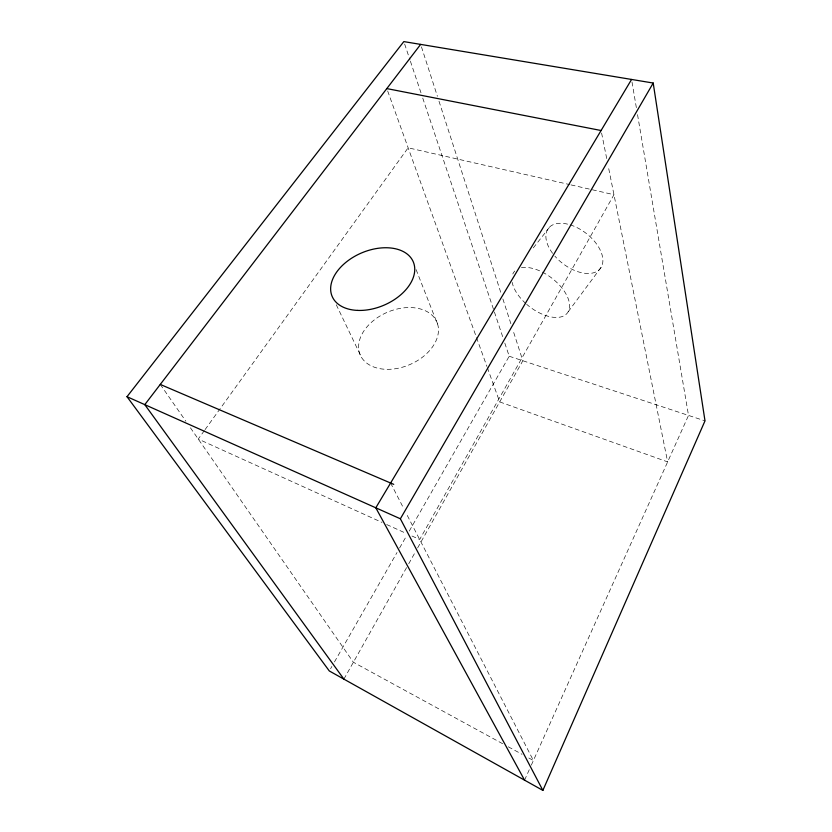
<?xml version="1.0" encoding="UTF-8"?>
<svg xmlns="http://www.w3.org/2000/svg" width="832" height="832" viewBox="0 0 832 832"><rect width="100%" height="100%" fill="white"/><g stroke="black" fill="none" stroke-linecap="round" stroke-linejoin="round"><path stroke-width="0.62" stroke-dasharray="4.16 3.12" d="M524.566 780.166L529.246 769.756M531.326 765.128L688.522 415.438L637.416 113.942M343.897 679.12L408.096 564.897M408.73 563.774L415.085 552.448M417.633 547.924L522.839 360.745L512.855 329.846M330.595 668.71L331.885 666.453M334.464 661.939L397.01 552.521M399.589 548.007L406.682 535.6M409.261 531.086L509.215 356.242L504.681 342.722M204.318 430.654L198.255 439.067L381.982 522.402M205.078 429.603L408.138 147.805L569.774 184.621M568.204 311.75L601.245 267.155M533.302 247.884L550.098 226.554M571.033 184.912L613.964 194.698L419.671 539.5L410.249 535.226M509.215 356.242L704.995 420.867M386.693 524.545L405.538 533.094M502.642 743.714L353.382 662.241L189.488 426.452M508.331 746.824L522.007 754.291M528.84 758.014L533.406 760.51L406.026 512.99M160.274 384.426L185.838 421.2M390.603 483.018L403.655 508.383M336.274 304.762L361.535 357.417M416.114 269.63L437.882 325.042A41.704 28.475 -23.2 0 1 384.79 369.252A41.704 28.475 -23.2 0 1 372.944 321.006A41.704 28.475 -23.2 0 1 437.882 325.042M387.681 91.01L486.938 366.486M487.375 367.702L499.699 401.908L667.638 461.895L608.15 165.755M404.654 44.054L409.999 60.039M410.415 61.266L421.117 93.226M422.76 98.134L493.979 310.762M494.395 312L503.038 337.802M421.45 46.862L437.414 96.294M439.005 101.234L501.28 294.008M502.882 298.958L511.264 324.906M601.588 133.026L606.892 159.463M631.998 82.004L636.553 108.836M570.201 224.848A32.843 19.094 37.6 0 1 601.578 266.521A32.843 19.094 37.6 0 1 554.85 256.11M552.594 253.313A32.843 19.094 37.6 0 1 568.069 224.255M542.277 272.085A33.665 18.106 37.5 0 1 568.485 311.22A33.665 18.106 37.5 0 1 526.687 304.325M525.782 303.514A33.665 18.106 37.5 0 1 512.19 282.391M512.814 273.988A33.665 18.106 37.5 0 1 514.8 271.034M521.425 267.727A33.665 18.106 37.5 0 1 541.174 271.544"/><path stroke-width="1.25" d="M542.87 790.4L704.995 420.867L653.203 83.044L403.822 41.6L127.005 396.698L329.306 670.966L542.87 790.4L400.369 518.783L127.005 396.698M400.369 518.783L653.203 83.044M631.571 79.446L375.804 507.811L524.566 780.166M420.649 44.398L144.789 404.643L343.897 679.12M386.807 88.587L601.078 130.51M160.274 384.426L393.734 484.359M357.666 310.409A44.075 28.423 -23.1 0 0 414.232 264.805A44.075 28.423 -23.1 0 0 346.195 262.101A44.075 28.423 -23.1 0 0 357.666 310.409"/></g></svg>
